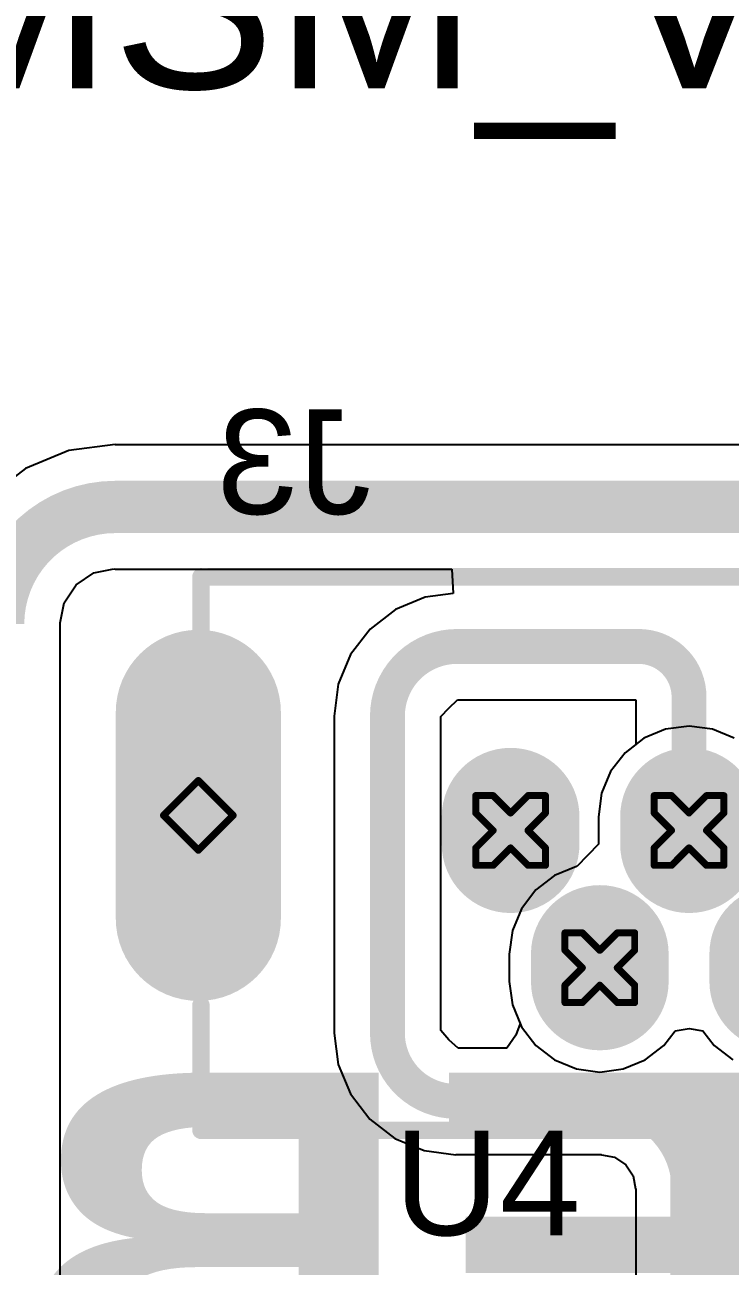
# Model space of a CAD drawing. Header units: inches. Extents: x 0 to 5359, y 0 to 5098.
# Drawn here: x 24.41 to 29.55, y 42.48 to 51.52 of the extents above; entities that cross this region are included whole.
import ezdxf

# ---------------------------------------------------------------- set-up
doc = ezdxf.new("R2010")
doc.units = ezdxf.units.IN
for name, color, linetype in [('Bottom Layer', 5, 'Continuous'), ('Bottom Overlay', 54, 'Continuous'), ('Bottom Solder', 6, 'Continuous'), ('Drill Drawing', 1, 'Continuous'), ('Layer 1', 16, 'Continuous'), ('Layer 2', 76, 'Continuous'), ('Multi-Layer', 9, 'Continuous'), ('Pad Holes', 156, 'Continuous'), ('Top Layer', 1, 'Continuous'), ('Top Overlay', 2, 'Continuous'), ('Top Solder', 216, 'Continuous')]:
    doc.layers.add(name, color=color, linetype=linetype)
doc.styles.add('Arial', font='', dxfattribs={"height": 0.2})
doc.styles.add('Arial Black_Bold', font='', dxfattribs={"height": 0.2})
doc.styles.get('Arial').set_extended_font_data('Arial')
doc.styles.get('Arial Black_Bold').set_extended_font_data('Arial Black', bold=True)

# ---------------------------------------------------------------- blocks, each defined once
blk = doc.blocks.new('U_D_M5DD_Y_3_B_228')
at = {"layer": 'Bottom Layer'}
h = blk.add_hatch(color=5, dxfattribs=at)
edge = h.paths.add_edge_path()
edge.add_arc((-0.65, 0.455), 0.4, 180, 360)
edge.add_line((-0.25, 0.455), (-0.25, 0.655))
edge.add_arc((-0.65, 0.655), 0.4, 0, 180)
edge.add_line((-1.05, 0.655), (-1.05, 0.455))
h = blk.add_hatch(color=5, dxfattribs=at)
edge = h.paths.add_edge_path()
edge.add_arc((0.65, 0.455), 0.4, 180, 360)
edge.add_line((1.05, 0.455), (1.05, 0.655))
edge.add_arc((0.65, 0.655), 0.4, 0, 180)
edge.add_line((0.25, 0.655), (0.25, 0.455))
h = blk.add_hatch(color=5, dxfattribs=at)
edge = h.paths.add_edge_path()
edge.add_arc((-3.5751, -1.305), 0.5, 180, 360)
edge.add_line((-3.0751, -1.305), (-3.0751, 0.195))
edge.add_arc((-3.5751, 0.195), 0.5, 0, 180)
edge.add_line((-4.0751, 0.195), (-4.0751, -1.305))
h = blk.add_hatch(color=5, dxfattribs=at)
edge = h.paths.add_edge_path()
edge.add_arc((3.575, -1.305), 0.5, 180, 360)
edge.add_line((4.075, -1.305), (4.075, 0.195))
edge.add_arc((3.575, 0.195), 0.5, 0, 180)
edge.add_line((3.075, 0.195), (3.075, -1.305))
h = blk.add_hatch(color=5, dxfattribs=at)
edge = h.paths.add_edge_path()
edge.add_arc((-1.3, -0.545), 0.4, 180, 360)
edge.add_line((-0.9, -0.545), (-0.9, -0.345))
edge.add_arc((-1.3, -0.345), 0.4, 0, 180)
edge.add_line((-1.7, -0.345), (-1.7, -0.545))
h = blk.add_hatch(color=5, dxfattribs=at)
edge = h.paths.add_edge_path()
edge.add_arc((0, -0.545), 0.4, 180, 360)
edge.add_line((0.4, -0.545), (0.4, -0.345))
edge.add_arc((0, -0.345), 0.4, 0, 180)
edge.add_line((-0.4, -0.345), (-0.4, -0.545))
h = blk.add_hatch(color=5, dxfattribs=at)
edge = h.paths.add_edge_path()
edge.add_arc((1.2999, -0.545), 0.4, 180, 360)
edge.add_line((1.6999, -0.545), (1.6999, -0.345))
edge.add_arc((1.2999, -0.345), 0.4, 0, 180)
edge.add_line((0.8999, -0.345), (0.8999, -0.545))
at = {"layer": 'Bottom Solder'}
h = blk.add_hatch(color=6, dxfattribs=at)
edge = h.paths.add_edge_path()
edge.add_arc((-0.65, 0.455), 0.5016, 180, 360)
edge.add_line((-0.1484, 0.455), (-0.1484, 0.655))
edge.add_arc((-0.65, 0.655), 0.5016, 0, 180)
edge.add_line((-1.1516, 0.655), (-1.1516, 0.455))
h = blk.add_hatch(color=6, dxfattribs=at)
edge = h.paths.add_edge_path()
edge.add_arc((0.65, 0.455), 0.5016, 180, 360)
edge.add_line((1.1516, 0.455), (1.1516, 0.655))
edge.add_arc((0.65, 0.655), 0.5016, 0, 180)
edge.add_line((0.1484, 0.655), (0.1484, 0.455))
h = blk.add_hatch(color=6, dxfattribs=at)
edge = h.paths.add_edge_path()
edge.add_arc((-3.5751, -1.305), 0.6016, 180, 360)
edge.add_line((-2.9735, -1.305), (-2.9735, 0.195))
edge.add_arc((-3.5751, 0.195), 0.6016, 0, 180)
edge.add_line((-4.1767, 0.195), (-4.1767, -1.305))
h = blk.add_hatch(color=6, dxfattribs=at)
edge = h.paths.add_edge_path()
edge.add_arc((3.575, -1.305), 0.6016, 180, 360)
edge.add_line((4.1766, -1.305), (4.1766, 0.195))
edge.add_arc((3.575, 0.195), 0.6016, 0, 180)
edge.add_line((2.9734, 0.195), (2.9734, -1.305))
h = blk.add_hatch(color=6, dxfattribs=at)
edge = h.paths.add_edge_path()
edge.add_arc((-1.3, -0.545), 0.5016, 180, 360)
edge.add_line((-0.7984, -0.545), (-0.7984, -0.345))
edge.add_arc((-1.3, -0.345), 0.5016, 0, 180)
edge.add_line((-1.8016, -0.345), (-1.8016, -0.545))
h = blk.add_hatch(color=6, dxfattribs=at)
edge = h.paths.add_edge_path()
edge.add_arc((0, -0.545), 0.5016, 180, 360)
edge.add_line((0.5016, -0.545), (0.5016, -0.345))
edge.add_arc((0, -0.345), 0.5016, 0, 180)
edge.add_line((-0.5016, -0.345), (-0.5016, -0.545))
h = blk.add_hatch(color=6, dxfattribs=at)
edge = h.paths.add_edge_path()
edge.add_arc((1.2999, -0.545), 0.5016, 180, 360)
edge.add_line((1.8015, -0.545), (1.8015, -0.345))
edge.add_arc((1.2999, -0.345), 0.5016, 0, 180)
edge.add_line((0.7983, -0.345), (0.7983, -0.545))
at = {"layer": 'Layer 1'}
h = blk.add_hatch(color=16, dxfattribs=at)
edge = h.paths.add_edge_path()
edge.add_arc((-0.65, 0.455), 0.4, 180, 360)
edge.add_line((-0.25, 0.455), (-0.25, 0.655))
edge.add_arc((-0.65, 0.655), 0.4, 0, 180)
edge.add_line((-1.05, 0.655), (-1.05, 0.455))
h = blk.add_hatch(color=16, dxfattribs=at)
edge = h.paths.add_edge_path()
edge.add_arc((0.65, 0.455), 0.4, 180, 360)
edge.add_line((1.05, 0.455), (1.05, 0.655))
edge.add_arc((0.65, 0.655), 0.4, 0, 180)
edge.add_line((0.25, 0.655), (0.25, 0.455))
h = blk.add_hatch(color=16, dxfattribs=at)
edge = h.paths.add_edge_path()
edge.add_arc((-3.5751, -1.305), 0.5, 180, 360)
edge.add_line((-3.0751, -1.305), (-3.0751, 0.195))
edge.add_arc((-3.5751, 0.195), 0.5, 0, 180)
edge.add_line((-4.0751, 0.195), (-4.0751, -1.305))
h = blk.add_hatch(color=16, dxfattribs=at)
edge = h.paths.add_edge_path()
edge.add_arc((3.575, -1.305), 0.5, 180, 360)
edge.add_line((4.075, -1.305), (4.075, 0.195))
edge.add_arc((3.575, 0.195), 0.5, 0, 180)
edge.add_line((3.075, 0.195), (3.075, -1.305))
h = blk.add_hatch(color=16, dxfattribs=at)
edge = h.paths.add_edge_path()
edge.add_arc((-1.3, -0.545), 0.4, 180, 360)
edge.add_line((-0.9, -0.545), (-0.9, -0.345))
edge.add_arc((-1.3, -0.345), 0.4, 0, 180)
edge.add_line((-1.7, -0.345), (-1.7, -0.545))
h = blk.add_hatch(color=16, dxfattribs=at)
edge = h.paths.add_edge_path()
edge.add_arc((0, -0.545), 0.4, 180, 360)
edge.add_line((0.4, -0.545), (0.4, -0.345))
edge.add_arc((0, -0.345), 0.4, 0, 180)
edge.add_line((-0.4, -0.345), (-0.4, -0.545))
h = blk.add_hatch(color=16, dxfattribs=at)
edge = h.paths.add_edge_path()
edge.add_arc((1.2999, -0.545), 0.4, 180, 360)
edge.add_line((1.6999, -0.545), (1.6999, -0.345))
edge.add_arc((1.2999, -0.345), 0.4, 0, 180)
edge.add_line((0.8999, -0.345), (0.8999, -0.545))
at = {"layer": 'Layer 2'}
h = blk.add_hatch(color=76, dxfattribs=at)
edge = h.paths.add_edge_path()
edge.add_arc((-0.65, 0.455), 0.4, 180, 360)
edge.add_line((-0.25, 0.455), (-0.25, 0.655))
edge.add_arc((-0.65, 0.655), 0.4, 0, 180)
edge.add_line((-1.05, 0.655), (-1.05, 0.455))
h = blk.add_hatch(color=76, dxfattribs=at)
edge = h.paths.add_edge_path()
edge.add_arc((0.65, 0.455), 0.4, 180, 360)
edge.add_line((1.05, 0.455), (1.05, 0.655))
edge.add_arc((0.65, 0.655), 0.4, 0, 180)
edge.add_line((0.25, 0.655), (0.25, 0.455))
h = blk.add_hatch(color=76, dxfattribs=at)
edge = h.paths.add_edge_path()
edge.add_arc((-3.5751, -1.305), 0.5, 180, 360)
edge.add_line((-3.0751, -1.305), (-3.0751, 0.195))
edge.add_arc((-3.5751, 0.195), 0.5, 0, 180)
edge.add_line((-4.0751, 0.195), (-4.0751, -1.305))
h = blk.add_hatch(color=76, dxfattribs=at)
edge = h.paths.add_edge_path()
edge.add_arc((3.575, -1.305), 0.5, 180, 360)
edge.add_line((4.075, -1.305), (4.075, 0.195))
edge.add_arc((3.575, 0.195), 0.5, 0, 180)
edge.add_line((3.075, 0.195), (3.075, -1.305))
h = blk.add_hatch(color=76, dxfattribs=at)
edge = h.paths.add_edge_path()
edge.add_arc((-1.3, -0.545), 0.4, 180, 360)
edge.add_line((-0.9, -0.545), (-0.9, -0.345))
edge.add_arc((-1.3, -0.345), 0.4, 0, 180)
edge.add_line((-1.7, -0.345), (-1.7, -0.545))
h = blk.add_hatch(color=76, dxfattribs=at)
edge = h.paths.add_edge_path()
edge.add_arc((0, -0.545), 0.4, 180, 360)
edge.add_line((0.4, -0.545), (0.4, -0.345))
edge.add_arc((0, -0.345), 0.4, 0, 180)
edge.add_line((-0.4, -0.345), (-0.4, -0.545))
h = blk.add_hatch(color=76, dxfattribs=at)
edge = h.paths.add_edge_path()
edge.add_arc((1.2999, -0.545), 0.4, 180, 360)
edge.add_line((1.6999, -0.545), (1.6999, -0.345))
edge.add_arc((1.2999, -0.345), 0.4, 0, 180)
edge.add_line((0.8999, -0.345), (0.8999, -0.545))
at = {"layer": 'Multi-Layer'}
h = blk.add_hatch(color=9, dxfattribs=at)
edge = h.paths.add_edge_path()
edge.add_arc((-0.65, 0.455), 0.4, 180, 360)
edge.add_line((-0.25, 0.455), (-0.25, 0.655))
edge.add_arc((-0.65, 0.655), 0.4, 0, 180)
edge.add_line((-1.05, 0.655), (-1.05, 0.455))
h = blk.add_hatch(color=9, dxfattribs=at)
edge = h.paths.add_edge_path()
edge.add_arc((0.65, 0.455), 0.4, 180, 360)
edge.add_line((1.05, 0.455), (1.05, 0.655))
edge.add_arc((0.65, 0.655), 0.4, 0, 180)
edge.add_line((0.25, 0.655), (0.25, 0.455))
h = blk.add_hatch(color=9, dxfattribs=at)
edge = h.paths.add_edge_path()
edge.add_arc((-3.5751, -1.305), 0.5, 180, 360)
edge.add_line((-3.0751, -1.305), (-3.0751, 0.195))
edge.add_arc((-3.5751, 0.195), 0.5, 0, 180)
edge.add_line((-4.0751, 0.195), (-4.0751, -1.305))
h = blk.add_hatch(color=9, dxfattribs=at)
edge = h.paths.add_edge_path()
edge.add_arc((3.575, -1.305), 0.5, 180, 360)
edge.add_line((4.075, -1.305), (4.075, 0.195))
edge.add_arc((3.575, 0.195), 0.5, 0, 180)
edge.add_line((3.075, 0.195), (3.075, -1.305))
h = blk.add_hatch(color=9, dxfattribs=at)
edge = h.paths.add_edge_path()
edge.add_arc((-1.3, -0.545), 0.4, 180, 360)
edge.add_line((-0.9, -0.545), (-0.9, -0.345))
edge.add_arc((-1.3, -0.345), 0.4, 0, 180)
edge.add_line((-1.7, -0.345), (-1.7, -0.545))
h = blk.add_hatch(color=9, dxfattribs=at)
edge = h.paths.add_edge_path()
edge.add_arc((0, -0.545), 0.4, 180, 360)
edge.add_line((0.4, -0.545), (0.4, -0.345))
edge.add_arc((0, -0.345), 0.4, 0, 180)
edge.add_line((-0.4, -0.345), (-0.4, -0.545))
h = blk.add_hatch(color=9, dxfattribs=at)
edge = h.paths.add_edge_path()
edge.add_arc((1.2999, -0.545), 0.4, 180, 360)
edge.add_line((1.6999, -0.545), (1.6999, -0.345))
edge.add_arc((1.2999, -0.345), 0.4, 0, 180)
edge.add_line((0.8999, -0.345), (0.8999, -0.545))
at = {"layer": 'Pad Holes'}
h = blk.add_hatch(color=7, dxfattribs=at)
edge = h.paths.add_edge_path()
edge.add_arc((-0.65, 0.555), 0.25, 0, 360)
h = blk.add_hatch(color=7, dxfattribs=at)
edge = h.paths.add_edge_path()
edge.add_arc((0.65, 0.555), 0.25, 0, 360)
h = blk.add_hatch(color=7, dxfattribs=at)
edge = h.paths.add_edge_path()
edge.add_arc((-3.575, 0.095), 0.25, 0, 180)
edge.add_line((-3.825, 0.095), (-3.825, -1.205))
edge.add_arc((-3.575, -1.205), 0.25, 180, 360)
edge.add_line((-3.325, -1.205), (-3.325, 0.095))
h = blk.add_hatch(color=7, dxfattribs=at)
edge = h.paths.add_edge_path()
edge.add_arc((3.575, 0.095), 0.25, 0, 180)
edge.add_line((3.325, 0.095), (3.325, -1.205))
edge.add_arc((3.575, -1.205), 0.25, 180, 360)
edge.add_line((3.825, -1.205), (3.825, 0.095))
h = blk.add_hatch(color=7, dxfattribs=at)
edge = h.paths.add_edge_path()
edge.add_arc((-1.3, -0.445), 0.25, 0, 360)
h = blk.add_hatch(color=7, dxfattribs=at)
edge = h.paths.add_edge_path()
edge.add_arc((0, -0.445), 0.25, 0, 360)
h = blk.add_hatch(color=7, dxfattribs=at)
edge = h.paths.add_edge_path()
edge.add_arc((1.3, -0.445), 0.25, 0, 360)
at = {"layer": 'Top Layer'}
h = blk.add_hatch(color=1, dxfattribs=at)
edge = h.paths.add_edge_path()
edge.add_arc((-0.65, 0.455), 0.4, 180, 360)
edge.add_line((-0.25, 0.455), (-0.25, 0.655))
edge.add_arc((-0.65, 0.655), 0.4, 0, 180)
edge.add_line((-1.05, 0.655), (-1.05, 0.455))
h = blk.add_hatch(color=1, dxfattribs=at)
edge = h.paths.add_edge_path()
edge.add_arc((0.65, 0.455), 0.4, 180, 360)
edge.add_line((1.05, 0.455), (1.05, 0.655))
edge.add_arc((0.65, 0.655), 0.4, 0, 180)
edge.add_line((0.25, 0.655), (0.25, 0.455))
h = blk.add_hatch(color=1, dxfattribs=at)
edge = h.paths.add_edge_path()
edge.add_arc((-3.5751, -1.305), 0.5, 180, 360)
edge.add_line((-3.0751, -1.305), (-3.0751, 0.195))
edge.add_arc((-3.5751, 0.195), 0.5, 0, 180)
edge.add_line((-4.0751, 0.195), (-4.0751, -1.305))
h = blk.add_hatch(color=1, dxfattribs=at)
edge = h.paths.add_edge_path()
edge.add_arc((3.575, -1.305), 0.5, 180, 360)
edge.add_line((4.075, -1.305), (4.075, 0.195))
edge.add_arc((3.575, 0.195), 0.5, 0, 180)
edge.add_line((3.075, 0.195), (3.075, -1.305))
h = blk.add_hatch(color=1, dxfattribs=at)
edge = h.paths.add_edge_path()
edge.add_arc((-1.3, -0.545), 0.4, 180, 360)
edge.add_line((-0.9, -0.545), (-0.9, -0.345))
edge.add_arc((-1.3, -0.345), 0.4, 0, 180)
edge.add_line((-1.7, -0.345), (-1.7, -0.545))
h = blk.add_hatch(color=1, dxfattribs=at)
edge = h.paths.add_edge_path()
edge.add_arc((0, -0.545), 0.4, 180, 360)
edge.add_line((0.4, -0.545), (0.4, -0.345))
edge.add_arc((0, -0.345), 0.4, 0, 180)
edge.add_line((-0.4, -0.345), (-0.4, -0.545))
h = blk.add_hatch(color=1, dxfattribs=at)
edge = h.paths.add_edge_path()
edge.add_arc((1.2999, -0.545), 0.4, 180, 360)
edge.add_line((1.6999, -0.545), (1.6999, -0.345))
edge.add_arc((1.2999, -0.345), 0.4, 0, 180)
edge.add_line((0.8999, -0.345), (0.8999, -0.545))
at = {"layer": 'Top Solder'}
h = blk.add_hatch(color=216, dxfattribs=at)
edge = h.paths.add_edge_path()
edge.add_arc((-0.65, 0.455), 0.5016, 180, 360)
edge.add_line((-0.1484, 0.455), (-0.1484, 0.655))
edge.add_arc((-0.65, 0.655), 0.5016, 0, 180)
edge.add_line((-1.1516, 0.655), (-1.1516, 0.455))
h = blk.add_hatch(color=216, dxfattribs=at)
edge = h.paths.add_edge_path()
edge.add_arc((0.65, 0.455), 0.5016, 180, 360)
edge.add_line((1.1516, 0.455), (1.1516, 0.655))
edge.add_arc((0.65, 0.655), 0.5016, 0, 180)
edge.add_line((0.1484, 0.655), (0.1484, 0.455))
h = blk.add_hatch(color=216, dxfattribs=at)
edge = h.paths.add_edge_path()
edge.add_arc((-3.5751, -1.305), 0.6016, 180, 360)
edge.add_line((-2.9735, -1.305), (-2.9735, 0.195))
edge.add_arc((-3.5751, 0.195), 0.6016, 0, 180)
edge.add_line((-4.1767, 0.195), (-4.1767, -1.305))
h = blk.add_hatch(color=216, dxfattribs=at)
edge = h.paths.add_edge_path()
edge.add_arc((3.575, -1.305), 0.6016, 180, 360)
edge.add_line((4.1766, -1.305), (4.1766, 0.195))
edge.add_arc((3.575, 0.195), 0.6016, 0, 180)
edge.add_line((2.9734, 0.195), (2.9734, -1.305))
h = blk.add_hatch(color=216, dxfattribs=at)
edge = h.paths.add_edge_path()
edge.add_arc((-1.3, -0.545), 0.5016, 180, 360)
edge.add_line((-0.7984, -0.545), (-0.7984, -0.345))
edge.add_arc((-1.3, -0.345), 0.5016, 0, 180)
edge.add_line((-1.8016, -0.345), (-1.8016, -0.545))
h = blk.add_hatch(color=216, dxfattribs=at)
edge = h.paths.add_edge_path()
edge.add_arc((0, -0.545), 0.5016, 180, 360)
edge.add_line((0.5016, -0.545), (0.5016, -0.345))
edge.add_arc((0, -0.345), 0.5016, 0, 180)
edge.add_line((-0.5016, -0.345), (-0.5016, -0.545))
h = blk.add_hatch(color=216, dxfattribs=at)
edge = h.paths.add_edge_path()
edge.add_arc((1.2999, -0.545), 0.5016, 180, 360)
edge.add_line((1.8015, -0.545), (1.8015, -0.345))
edge.add_arc((1.2999, -0.345), 0.5016, 0, 180)
edge.add_line((0.7983, -0.345), (0.7983, -0.545))
at = {"layer": 'Bottom Overlay'}
for points in [[(-3.5, 1.7394, 0.127, 0.127, 0), (-3.5, 0.8247, 0.127, 0.127, 0)], [(3.556, 1.7394, 0.127, 0.127, 0), (-3.5, 1.7394, 0.127, 0.127, 0)], [(3.556, 1.7394, 0.127, 0.127, 0), (3.556, 0.8283, 0.127, 0.127, 0)], [(-3.5, -1.6299, 0.127, 0.127, 0), (-3.5, -2.2926, 0.127, 0.127, 0)], [(3.556, -1.6335, 0.127, 0.127, 0), (3.556, -2.2926, 0.127, 0.127, 0)], [(3.5, -2.2926, 0.127, 0.127, 0), (-3.5, -2.2926, 0.127, 0.127, 0)]]:
    blk.add_lwpolyline(points, format="xyseb", dxfattribs=at)
for points in [[(-3.5317, 1.7394, 0.0635, 0.0635, 1), (-3.4682, 1.7394, 0.0635, 0.0635, 1)], [(-3.5317, 1.7394, 0.0635, 0.0635, 1), (-3.4682, 1.7394, 0.0635, 0.0635, 1)], [(3.5242, 1.7394, 0.0635, 0.0635, 1), (3.5877, 1.7394, 0.0635, 0.0635, 1)], [(3.5242, 1.7394, 0.0635, 0.0635, 1), (3.5877, 1.7394, 0.0635, 0.0635, 1)], [(-3.5317, 0.8247, 0.0635, 0.0635, 1), (-3.4682, 0.8247, 0.0635, 0.0635, 1)], [(3.5242, 0.8283, 0.0635, 0.0635, 1), (3.5877, 0.8283, 0.0635, 0.0635, 1)], [(-3.5317, -1.6299, 0.0635, 0.0635, 1), (-3.4682, -1.6299, 0.0635, 0.0635, 1)], [(3.5242, -1.6335, 0.0635, 0.0635, 1), (3.5877, -1.6335, 0.0635, 0.0635, 1)], [(-3.5317, -2.2926, 0.0635, 0.0635, 1), (-3.4682, -2.2926, 0.0635, 0.0635, 1)], [(-3.5317, -2.2926, 0.0635, 0.0635, 1), (-3.4682, -2.2926, 0.0635, 0.0635, 1)], [(3.4682, -2.2926, 0.0635, 0.0635, 1), (3.5317, -2.2926, 0.0635, 0.0635, 1)], [(3.5242, -2.2926, 0.0635, 0.0635, 1), (3.5877, -2.2926, 0.0635, 0.0635, 1)]]:
    blk.add_lwpolyline(points, format="xyseb", close=True, dxfattribs=at)

msp = doc.modelspace()

# ---------------------------------------------------------------- linework, layer by layer
at = {"layer": 'Bottom Layer'}
for p, q in [((24.729, 48.4171), (24.4133, 48.2864)), ((25.0677, 48.4617), (24.729, 48.4171)), ((25.0677, 48.4592), (25.0677, 48.4617)), ((29.8019, 48.4592), (25.0677, 48.4592)), ((24.4133, 48.2864), (24.1423, 48.0784)), ((24.7823, 47.4384), (24.9132, 47.5258)), ((24.9132, 47.5258), (25.0582, 47.5547)), ((25.0582, 47.5547), (25.0677, 47.5528)), ((25.0677, 47.5528), (27.5194, 47.5528)), ((27.5194, 47.5528), (27.5311, 47.375)), ((24.6949, 47.3075), (24.7823, 47.4384)), ((24.666, 47.1625), (24.6949, 47.3075)), ((27.3269, 47.3481), (27.1107, 47.2585)), ((27.5311, 47.375), (27.3269, 47.3481)), ((27.1107, 47.2585), (26.925, 47.116)), ((24.6679, 47.153), (24.666, 47.1625)), ((24.6679, 33.2647), (24.6679, 47.153)), ((26.925, 47.116), (26.7825, 46.9303)), ((26.7825, 46.9303), (26.6929, 46.7141)), ((26.6929, 46.7141), (26.6623, 46.482)), ((27.4996, 46.5414), (27.5604, 46.6015)), ((27.5604, 46.6015), (28.8599, 46.6015)), ((28.8599, 46.6015), (28.8599, 46.2757)), ((26.6623, 46.482), (26.6625, 46.482)), ((26.6625, 46.482), (26.6625, 44.1736)), ((27.4395, 46.4806), (27.4996, 46.5414)), ((27.4395, 44.192), (27.4395, 46.4806)), ((28.782, 46.2159), (28.6772, 46.0793)), ((28.8599, 46.2757), (28.782, 46.2159)), ((28.6772, 46.0793), (28.6113, 45.9202)), ((28.6113, 45.9202), (28.5888, 45.7494)), ((28.5888, 45.7494), (28.5888, 45.5494)), ((28.5888, 45.5494), (28.4308, 45.387)), ((28.2686, 45.3207), (28.132, 45.2159)), ((28.4277, 45.3866), (28.2686, 45.3207)), ((28.4308, 45.387), (28.4277, 45.3866)), ((28.132, 45.2159), (28.0272, 45.0793)), ((28.0272, 45.0793), (27.9613, 44.9202)), ((27.9613, 44.9202), (27.9388, 44.7494)), ((27.9388, 44.7494), (27.9388, 44.5494)), ((27.9388, 44.5494), (27.9613, 44.3787)), ((27.9613, 44.3787), (28.0177, 44.2425)), ((28.0177, 44.2425), (27.9856, 44.1584)), ((26.6625, 44.1736), (26.6624, 44.1736)), ((26.6624, 44.1736), (26.6926, 43.9443)), ((27.4982, 44.1234), (27.4395, 44.192)), ((27.9856, 44.1584), (27.9219, 44.0647)), ((27.5668, 44.0647), (27.4982, 44.1234)), ((27.9219, 44.0647), (27.5668, 44.0647)), ((26.6926, 43.9443), (26.7811, 43.7306)), ((26.7811, 43.7306), (26.9219, 43.5471)), ((26.9219, 43.5471), (27.1054, 43.4063)), ((27.1054, 43.4063), (27.3191, 43.3178)), ((27.3191, 43.3178), (27.5484, 43.2876)), ((27.5484, 43.2876), (27.5484, 43.2878)), ((27.5484, 43.2878), (28.6114, 43.2878)), ((28.6114, 43.2878), (28.6114, 43.2873)), ((28.6114, 43.2873), (28.7063, 43.2684)), ((28.7063, 43.2684), (28.7868, 43.2146)), ((28.7868, 43.2146), (28.8406, 43.1342)), ((28.8406, 43.1342), (28.8595, 43.0392)), ((28.8595, 43.0392), (28.8599, 43.0392)), ((28.8599, 43.0392), (28.8599, 40.9196))]:
    msp.add_line(p, q, dxfattribs=at)
for points in [[(24.2147, 47.153, 0.381, 0.381, -0.414214), (25.0677, 48.006, 0.381, 0.381, 0)], [(25.0677, 48.006, 0.381, 0.381, 0), (29.8019, 48.006, 0.381, 0.381, 0)], [(27.051, 46.482, 0.254, 0.254, -0.414214), (27.559, 46.99, 0.254, 0.254, 0)], [(27.559, 46.99, 0.254, 0.254, 0), (28.8812, 46.99, 0.254, 0.254, 0)], [(28.8812, 46.99, 0.254, 0.254, -0.414214), (29.2484, 46.6228, 0.254, 0.254, 0)], [(29.2484, 45.6494, 0.254, 0.254, 0), (29.2484, 46.6228, 0.254, 0.254, 0)], [(27.051, 44.1736, 0.254, 0.254, 0), (27.051, 46.482, 0.254, 0.254, 0)], [(27.5484, 43.6762, 0.254, 0.254, -0.414214), (27.051, 44.1736, 0.254, 0.254, 0)], [(27.5484, 43.6762, 0.254, 0.254, 0), (28.6114, 43.6762, 0.254, 0.254, 0)], [(28.6114, 43.6762, 0.254, 0.254, -0.414214), (29.2484, 43.0392, 0.254, 0.254, 0)], [(29.2484, 43.0392, 0.254, 0.254, 0), (29.2484, 40.6565, 0.254, 0.254, 0)]]:
    msp.add_lwpolyline(points, format="xyseb", dxfattribs=at)
for points in [[(24.9724, 48.006, 0.1905, 0.1905, 1), (25.1629, 48.006, 0.1905, 0.1905, 1)], [(24.9724, 48.006, 0.1905, 0.1905, 1), (25.1629, 48.006, 0.1905, 0.1905, 1)], [(27.4955, 46.99, 0.127, 0.127, 1), (27.6225, 46.99, 0.127, 0.127, 1)], [(27.4955, 46.99, 0.127, 0.127, 1), (27.6225, 46.99, 0.127, 0.127, 1)], [(28.8177, 46.99, 0.127, 0.127, 1), (28.9447, 46.99, 0.127, 0.127, 1)], [(28.8177, 46.99, 0.127, 0.127, 1), (28.9447, 46.99, 0.127, 0.127, 1)], [(29.1849, 46.6228, 0.127, 0.127, 1), (29.3119, 46.6228, 0.127, 0.127, 1)], [(29.1849, 46.6228, 0.127, 0.127, 1), (29.3119, 46.6228, 0.127, 0.127, 1)], [(26.9875, 46.482, 0.127, 0.127, 1), (27.1145, 46.482, 0.127, 0.127, 1)], [(26.9875, 46.482, 0.127, 0.127, 1), (27.1145, 46.482, 0.127, 0.127, 1)], [(29.1849, 45.6494, 0.127, 0.127, 1), (29.3119, 45.6494, 0.127, 0.127, 1)], [(26.9875, 44.1736, 0.127, 0.127, 1), (27.1145, 44.1736, 0.127, 0.127, 1)], [(26.9875, 44.1736, 0.127, 0.127, 1), (27.1145, 44.1736, 0.127, 0.127, 1)], [(27.4849, 43.6762, 0.127, 0.127, 1), (27.6119, 43.6762, 0.127, 0.127, 1)], [(27.4849, 43.6762, 0.127, 0.127, 1), (27.6119, 43.6762, 0.127, 0.127, 1)], [(28.5479, 43.6762, 0.127, 0.127, 1), (28.6749, 43.6762, 0.127, 0.127, 1)], [(28.5479, 43.6762, 0.127, 0.127, 1), (28.6749, 43.6762, 0.127, 0.127, 1)], [(29.1849, 43.0392, 0.127, 0.127, 1), (29.3119, 43.0392, 0.127, 0.127, 1)], [(29.1849, 43.0392, 0.127, 0.127, 1), (29.3119, 43.0392, 0.127, 0.127, 1)]]:
    msp.add_lwpolyline(points, format="xyseb", close=True, dxfattribs=at)
at = {"layer": 'Drill Drawing'}
for points in [[(25.4194, 45.7595, 0.0508, 0.0508, 0), (25.6734, 46.0135, 0.0508, 0.0508, 0)], [(25.6734, 46.0135, 0.0508, 0.0508, 0), (25.9274, 45.7595, 0.0508, 0.0508, 0)], [(27.6944, 45.7764, 0.0508, 0.0508, 0), (27.6944, 45.9034, 0.0508, 0.0508, 0)], [(27.6944, 45.9034, 0.0508, 0.0508, 0), (27.8214, 45.9034, 0.0508, 0.0508, 0)], [(27.8214, 45.9034, 0.0508, 0.0508, 0), (27.9484, 45.7764, 0.0508, 0.0508, 0)], [(27.9484, 45.7764, 0.0508, 0.0508, 0), (28.0754, 45.9034, 0.0508, 0.0508, 0)], [(28.0754, 45.9034, 0.0508, 0.0508, 0), (28.2024, 45.9034, 0.0508, 0.0508, 0)], [(28.2024, 45.7764, 0.0508, 0.0508, 0), (28.2024, 45.9034, 0.0508, 0.0508, 0)], [(28.9944, 45.7764, 0.0508, 0.0508, 0), (28.9944, 45.9034, 0.0508, 0.0508, 0)], [(28.9944, 45.9034, 0.0508, 0.0508, 0), (29.1214, 45.9034, 0.0508, 0.0508, 0)], [(29.1214, 45.9034, 0.0508, 0.0508, 0), (29.2484, 45.7764, 0.0508, 0.0508, 0)], [(29.2484, 45.7764, 0.0508, 0.0508, 0), (29.3754, 45.9034, 0.0508, 0.0508, 0)], [(29.3754, 45.9034, 0.0508, 0.0508, 0), (29.5024, 45.9034, 0.0508, 0.0508, 0)], [(29.5024, 45.7764, 0.0508, 0.0508, 0), (29.5024, 45.9034, 0.0508, 0.0508, 0)], [(25.4194, 45.7595, 0.0508, 0.0508, 0), (25.6734, 45.5055, 0.0508, 0.0508, 0)], [(25.6734, 45.5055, 0.0508, 0.0508, 0), (25.9274, 45.7595, 0.0508, 0.0508, 0)], [(27.6944, 45.7764, 0.0508, 0.0508, 0), (27.8214, 45.6494, 0.0508, 0.0508, 0)], [(28.0754, 45.6494, 0.0508, 0.0508, 0), (28.2024, 45.7764, 0.0508, 0.0508, 0)], [(28.9944, 45.7764, 0.0508, 0.0508, 0), (29.1214, 45.6494, 0.0508, 0.0508, 0)], [(29.3754, 45.6494, 0.0508, 0.0508, 0), (29.5024, 45.7764, 0.0508, 0.0508, 0)], [(27.6944, 45.5224, 0.0508, 0.0508, 0), (27.8214, 45.6494, 0.0508, 0.0508, 0)], [(28.0754, 45.6494, 0.0508, 0.0508, 0), (28.2024, 45.5224, 0.0508, 0.0508, 0)], [(28.9944, 45.5224, 0.0508, 0.0508, 0), (29.1214, 45.6494, 0.0508, 0.0508, 0)], [(29.3754, 45.6494, 0.0508, 0.0508, 0), (29.5024, 45.5224, 0.0508, 0.0508, 0)], [(27.6944, 45.3954, 0.0508, 0.0508, 0), (27.6944, 45.5224, 0.0508, 0.0508, 0)], [(27.8214, 45.3954, 0.0508, 0.0508, 0), (27.9484, 45.5224, 0.0508, 0.0508, 0)], [(27.9484, 45.5224, 0.0508, 0.0508, 0), (28.0754, 45.3954, 0.0508, 0.0508, 0)], [(28.2024, 45.3954, 0.0508, 0.0508, 0), (28.2024, 45.5224, 0.0508, 0.0508, 0)], [(28.9944, 45.3954, 0.0508, 0.0508, 0), (28.9944, 45.5224, 0.0508, 0.0508, 0)], [(29.1214, 45.3954, 0.0508, 0.0508, 0), (29.2484, 45.5224, 0.0508, 0.0508, 0)], [(29.2484, 45.5224, 0.0508, 0.0508, 0), (29.3754, 45.3954, 0.0508, 0.0508, 0)], [(29.5024, 45.3954, 0.0508, 0.0508, 0), (29.5024, 45.5224, 0.0508, 0.0508, 0)], [(27.6944, 45.3954, 0.0508, 0.0508, 0), (27.8214, 45.3954, 0.0508, 0.0508, 0)], [(28.0754, 45.3954, 0.0508, 0.0508, 0), (28.2024, 45.3954, 0.0508, 0.0508, 0)], [(28.9944, 45.3954, 0.0508, 0.0508, 0), (29.1214, 45.3954, 0.0508, 0.0508, 0)], [(29.3754, 45.3954, 0.0508, 0.0508, 0), (29.5024, 45.3954, 0.0508, 0.0508, 0)], [(28.3444, 44.7764, 0.0508, 0.0508, 0), (28.3444, 44.9034, 0.0508, 0.0508, 0)], [(28.3444, 44.9034, 0.0508, 0.0508, 0), (28.4714, 44.9034, 0.0508, 0.0508, 0)], [(28.4714, 44.9034, 0.0508, 0.0508, 0), (28.5984, 44.7764, 0.0508, 0.0508, 0)], [(28.5984, 44.7764, 0.0508, 0.0508, 0), (28.7254, 44.9034, 0.0508, 0.0508, 0)], [(28.7254, 44.9034, 0.0508, 0.0508, 0), (28.8524, 44.9034, 0.0508, 0.0508, 0)], [(28.8524, 44.7764, 0.0508, 0.0508, 0), (28.8524, 44.9034, 0.0508, 0.0508, 0)], [(28.3444, 44.7764, 0.0508, 0.0508, 0), (28.4714, 44.6494, 0.0508, 0.0508, 0)], [(28.7254, 44.6494, 0.0508, 0.0508, 0), (28.8524, 44.7764, 0.0508, 0.0508, 0)], [(28.3444, 44.5224, 0.0508, 0.0508, 0), (28.4714, 44.6494, 0.0508, 0.0508, 0)], [(28.7254, 44.6494, 0.0508, 0.0508, 0), (28.8524, 44.5224, 0.0508, 0.0508, 0)], [(28.3444, 44.3954, 0.0508, 0.0508, 0), (28.3444, 44.5224, 0.0508, 0.0508, 0)], [(28.4714, 44.3954, 0.0508, 0.0508, 0), (28.5984, 44.5224, 0.0508, 0.0508, 0)], [(28.5984, 44.5224, 0.0508, 0.0508, 0), (28.7254, 44.3954, 0.0508, 0.0508, 0)], [(28.8524, 44.3954, 0.0508, 0.0508, 0), (28.8524, 44.5224, 0.0508, 0.0508, 0)], [(28.3444, 44.3954, 0.0508, 0.0508, 0), (28.4714, 44.3954, 0.0508, 0.0508, 0)], [(28.7254, 44.3954, 0.0508, 0.0508, 0), (28.8524, 44.3954, 0.0508, 0.0508, 0)]]:
    msp.add_lwpolyline(points, format="xyseb", dxfattribs=at)
for points in [[(25.6607, 46.0135, 0.0254, 0.0254, 1), (25.6861, 46.0135, 0.0254, 0.0254, 1)], [(25.6607, 46.0135, 0.0254, 0.0254, 1), (25.6861, 46.0135, 0.0254, 0.0254, 1)], [(27.6817, 45.9034, 0.0254, 0.0254, 1), (27.7071, 45.9034, 0.0254, 0.0254, 1)], [(27.6817, 45.9034, 0.0254, 0.0254, 1), (27.7071, 45.9034, 0.0254, 0.0254, 1)], [(27.8087, 45.9034, 0.0254, 0.0254, 1), (27.8341, 45.9034, 0.0254, 0.0254, 1)], [(27.8087, 45.9034, 0.0254, 0.0254, 1), (27.8341, 45.9034, 0.0254, 0.0254, 1)], [(28.0627, 45.9034, 0.0254, 0.0254, 1), (28.0881, 45.9034, 0.0254, 0.0254, 1)], [(28.0627, 45.9034, 0.0254, 0.0254, 1), (28.0881, 45.9034, 0.0254, 0.0254, 1)], [(28.1897, 45.9034, 0.0254, 0.0254, 1), (28.2151, 45.9034, 0.0254, 0.0254, 1)], [(28.1897, 45.9034, 0.0254, 0.0254, 1), (28.2151, 45.9034, 0.0254, 0.0254, 1)], [(28.9817, 45.9034, 0.0254, 0.0254, 1), (29.0071, 45.9034, 0.0254, 0.0254, 1)], [(28.9817, 45.9034, 0.0254, 0.0254, 1), (29.0071, 45.9034, 0.0254, 0.0254, 1)], [(29.1087, 45.9034, 0.0254, 0.0254, 1), (29.1341, 45.9034, 0.0254, 0.0254, 1)], [(29.1087, 45.9034, 0.0254, 0.0254, 1), (29.1341, 45.9034, 0.0254, 0.0254, 1)], [(29.3627, 45.9034, 0.0254, 0.0254, 1), (29.3881, 45.9034, 0.0254, 0.0254, 1)], [(29.3627, 45.9034, 0.0254, 0.0254, 1), (29.3881, 45.9034, 0.0254, 0.0254, 1)], [(29.4897, 45.9034, 0.0254, 0.0254, 1), (29.5151, 45.9034, 0.0254, 0.0254, 1)], [(29.4897, 45.9034, 0.0254, 0.0254, 1), (29.5151, 45.9034, 0.0254, 0.0254, 1)], [(25.4067, 45.7595, 0.0254, 0.0254, 1), (25.4321, 45.7595, 0.0254, 0.0254, 1)], [(25.4067, 45.7595, 0.0254, 0.0254, 1), (25.4321, 45.7595, 0.0254, 0.0254, 1)], [(25.9147, 45.7595, 0.0254, 0.0254, 1), (25.9401, 45.7595, 0.0254, 0.0254, 1)], [(25.9147, 45.7595, 0.0254, 0.0254, 1), (25.9401, 45.7595, 0.0254, 0.0254, 1)], [(27.6817, 45.7764, 0.0254, 0.0254, 1), (27.7071, 45.7764, 0.0254, 0.0254, 1)], [(27.6817, 45.7764, 0.0254, 0.0254, 1), (27.7071, 45.7764, 0.0254, 0.0254, 1)], [(27.9357, 45.7764, 0.0254, 0.0254, 1), (27.9611, 45.7764, 0.0254, 0.0254, 1)], [(27.9357, 45.7764, 0.0254, 0.0254, 1), (27.9611, 45.7764, 0.0254, 0.0254, 1)], [(28.1897, 45.7764, 0.0254, 0.0254, 1), (28.2151, 45.7764, 0.0254, 0.0254, 1)], [(28.1897, 45.7764, 0.0254, 0.0254, 1), (28.2151, 45.7764, 0.0254, 0.0254, 1)], [(28.9817, 45.7764, 0.0254, 0.0254, 1), (29.0071, 45.7764, 0.0254, 0.0254, 1)], [(28.9817, 45.7764, 0.0254, 0.0254, 1), (29.0071, 45.7764, 0.0254, 0.0254, 1)], [(29.2357, 45.7764, 0.0254, 0.0254, 1), (29.2611, 45.7764, 0.0254, 0.0254, 1)], [(29.2357, 45.7764, 0.0254, 0.0254, 1), (29.2611, 45.7764, 0.0254, 0.0254, 1)], [(29.4897, 45.7764, 0.0254, 0.0254, 1), (29.5151, 45.7764, 0.0254, 0.0254, 1)], [(29.4897, 45.7764, 0.0254, 0.0254, 1), (29.5151, 45.7764, 0.0254, 0.0254, 1)], [(27.8087, 45.6494, 0.0254, 0.0254, 1), (27.8341, 45.6494, 0.0254, 0.0254, 1)], [(27.8087, 45.6494, 0.0254, 0.0254, 1), (27.8341, 45.6494, 0.0254, 0.0254, 1)], [(28.0627, 45.6494, 0.0254, 0.0254, 1), (28.0881, 45.6494, 0.0254, 0.0254, 1)], [(28.0627, 45.6494, 0.0254, 0.0254, 1), (28.0881, 45.6494, 0.0254, 0.0254, 1)], [(29.1087, 45.6494, 0.0254, 0.0254, 1), (29.1341, 45.6494, 0.0254, 0.0254, 1)], [(29.1087, 45.6494, 0.0254, 0.0254, 1), (29.1341, 45.6494, 0.0254, 0.0254, 1)], [(29.3627, 45.6494, 0.0254, 0.0254, 1), (29.3881, 45.6494, 0.0254, 0.0254, 1)], [(29.3627, 45.6494, 0.0254, 0.0254, 1), (29.3881, 45.6494, 0.0254, 0.0254, 1)], [(25.6607, 45.5055, 0.0254, 0.0254, 1), (25.6861, 45.5055, 0.0254, 0.0254, 1)], [(25.6607, 45.5055, 0.0254, 0.0254, 1), (25.6861, 45.5055, 0.0254, 0.0254, 1)], [(27.6817, 45.5224, 0.0254, 0.0254, 1), (27.7071, 45.5224, 0.0254, 0.0254, 1)], [(27.6817, 45.5224, 0.0254, 0.0254, 1), (27.7071, 45.5224, 0.0254, 0.0254, 1)], [(27.9357, 45.5224, 0.0254, 0.0254, 1), (27.9611, 45.5224, 0.0254, 0.0254, 1)], [(27.9357, 45.5224, 0.0254, 0.0254, 1), (27.9611, 45.5224, 0.0254, 0.0254, 1)], [(28.1897, 45.5224, 0.0254, 0.0254, 1), (28.2151, 45.5224, 0.0254, 0.0254, 1)], [(28.1897, 45.5224, 0.0254, 0.0254, 1), (28.2151, 45.5224, 0.0254, 0.0254, 1)], [(28.9817, 45.5224, 0.0254, 0.0254, 1), (29.0071, 45.5224, 0.0254, 0.0254, 1)], [(28.9817, 45.5224, 0.0254, 0.0254, 1), (29.0071, 45.5224, 0.0254, 0.0254, 1)], [(29.2357, 45.5224, 0.0254, 0.0254, 1), (29.2611, 45.5224, 0.0254, 0.0254, 1)], [(29.2357, 45.5224, 0.0254, 0.0254, 1), (29.2611, 45.5224, 0.0254, 0.0254, 1)], [(29.4897, 45.5224, 0.0254, 0.0254, 1), (29.5151, 45.5224, 0.0254, 0.0254, 1)], [(29.4897, 45.5224, 0.0254, 0.0254, 1), (29.5151, 45.5224, 0.0254, 0.0254, 1)], [(27.6817, 45.3954, 0.0254, 0.0254, 1), (27.7071, 45.3954, 0.0254, 0.0254, 1)], [(27.6817, 45.3954, 0.0254, 0.0254, 1), (27.7071, 45.3954, 0.0254, 0.0254, 1)], [(27.8087, 45.3954, 0.0254, 0.0254, 1), (27.8341, 45.3954, 0.0254, 0.0254, 1)], [(27.8087, 45.3954, 0.0254, 0.0254, 1), (27.8341, 45.3954, 0.0254, 0.0254, 1)], [(28.0627, 45.3954, 0.0254, 0.0254, 1), (28.0881, 45.3954, 0.0254, 0.0254, 1)], [(28.0627, 45.3954, 0.0254, 0.0254, 1), (28.0881, 45.3954, 0.0254, 0.0254, 1)], [(28.1897, 45.3954, 0.0254, 0.0254, 1), (28.2151, 45.3954, 0.0254, 0.0254, 1)], [(28.1897, 45.3954, 0.0254, 0.0254, 1), (28.2151, 45.3954, 0.0254, 0.0254, 1)], [(28.9817, 45.3954, 0.0254, 0.0254, 1), (29.0071, 45.3954, 0.0254, 0.0254, 1)], [(28.9817, 45.3954, 0.0254, 0.0254, 1), (29.0071, 45.3954, 0.0254, 0.0254, 1)], [(29.1087, 45.3954, 0.0254, 0.0254, 1), (29.1341, 45.3954, 0.0254, 0.0254, 1)], [(29.1087, 45.3954, 0.0254, 0.0254, 1), (29.1341, 45.3954, 0.0254, 0.0254, 1)], [(29.3627, 45.3954, 0.0254, 0.0254, 1), (29.3881, 45.3954, 0.0254, 0.0254, 1)], [(29.3627, 45.3954, 0.0254, 0.0254, 1), (29.3881, 45.3954, 0.0254, 0.0254, 1)], [(29.4897, 45.3954, 0.0254, 0.0254, 1), (29.5151, 45.3954, 0.0254, 0.0254, 1)], [(29.4897, 45.3954, 0.0254, 0.0254, 1), (29.5151, 45.3954, 0.0254, 0.0254, 1)], [(28.3317, 44.9034, 0.0254, 0.0254, 1), (28.3571, 44.9034, 0.0254, 0.0254, 1)], [(28.3317, 44.9034, 0.0254, 0.0254, 1), (28.3571, 44.9034, 0.0254, 0.0254, 1)], [(28.4587, 44.9034, 0.0254, 0.0254, 1), (28.4841, 44.9034, 0.0254, 0.0254, 1)], [(28.4587, 44.9034, 0.0254, 0.0254, 1), (28.4841, 44.9034, 0.0254, 0.0254, 1)], [(28.7127, 44.9034, 0.0254, 0.0254, 1), (28.7381, 44.9034, 0.0254, 0.0254, 1)], [(28.7127, 44.9034, 0.0254, 0.0254, 1), (28.7381, 44.9034, 0.0254, 0.0254, 1)], [(28.8397, 44.9034, 0.0254, 0.0254, 1), (28.8651, 44.9034, 0.0254, 0.0254, 1)], [(28.8397, 44.9034, 0.0254, 0.0254, 1), (28.8651, 44.9034, 0.0254, 0.0254, 1)], [(28.3317, 44.7764, 0.0254, 0.0254, 1), (28.3571, 44.7764, 0.0254, 0.0254, 1)], [(28.3317, 44.7764, 0.0254, 0.0254, 1), (28.3571, 44.7764, 0.0254, 0.0254, 1)], [(28.5857, 44.7764, 0.0254, 0.0254, 1), (28.6111, 44.7764, 0.0254, 0.0254, 1)], [(28.5857, 44.7764, 0.0254, 0.0254, 1), (28.6111, 44.7764, 0.0254, 0.0254, 1)], [(28.8397, 44.7764, 0.0254, 0.0254, 1), (28.8651, 44.7764, 0.0254, 0.0254, 1)], [(28.8397, 44.7764, 0.0254, 0.0254, 1), (28.8651, 44.7764, 0.0254, 0.0254, 1)], [(28.4587, 44.6494, 0.0254, 0.0254, 1), (28.4841, 44.6494, 0.0254, 0.0254, 1)], [(28.4587, 44.6494, 0.0254, 0.0254, 1), (28.4841, 44.6494, 0.0254, 0.0254, 1)], [(28.7127, 44.6494, 0.0254, 0.0254, 1), (28.7381, 44.6494, 0.0254, 0.0254, 1)], [(28.7127, 44.6494, 0.0254, 0.0254, 1), (28.7381, 44.6494, 0.0254, 0.0254, 1)], [(28.3317, 44.5224, 0.0254, 0.0254, 1), (28.3571, 44.5224, 0.0254, 0.0254, 1)], [(28.3317, 44.5224, 0.0254, 0.0254, 1), (28.3571, 44.5224, 0.0254, 0.0254, 1)], [(28.5857, 44.5224, 0.0254, 0.0254, 1), (28.6111, 44.5224, 0.0254, 0.0254, 1)], [(28.5857, 44.5224, 0.0254, 0.0254, 1), (28.6111, 44.5224, 0.0254, 0.0254, 1)], [(28.8397, 44.5224, 0.0254, 0.0254, 1), (28.8651, 44.5224, 0.0254, 0.0254, 1)], [(28.8397, 44.5224, 0.0254, 0.0254, 1), (28.8651, 44.5224, 0.0254, 0.0254, 1)], [(28.3317, 44.3954, 0.0254, 0.0254, 1), (28.3571, 44.3954, 0.0254, 0.0254, 1)], [(28.3317, 44.3954, 0.0254, 0.0254, 1), (28.3571, 44.3954, 0.0254, 0.0254, 1)], [(28.4587, 44.3954, 0.0254, 0.0254, 1), (28.4841, 44.3954, 0.0254, 0.0254, 1)], [(28.4587, 44.3954, 0.0254, 0.0254, 1), (28.4841, 44.3954, 0.0254, 0.0254, 1)], [(28.7127, 44.3954, 0.0254, 0.0254, 1), (28.7381, 44.3954, 0.0254, 0.0254, 1)], [(28.7127, 44.3954, 0.0254, 0.0254, 1), (28.7381, 44.3954, 0.0254, 0.0254, 1)], [(28.8397, 44.3954, 0.0254, 0.0254, 1), (28.8651, 44.3954, 0.0254, 0.0254, 1)], [(28.8397, 44.3954, 0.0254, 0.0254, 1), (28.8651, 44.3954, 0.0254, 0.0254, 1)]]:
    msp.add_lwpolyline(points, format="xyseb", close=True, dxfattribs=at)
at = {"layer": 'Layer 1'}
for p, q in [((29.2484, 46.4091), (29.0777, 46.3866)), ((29.4192, 46.3866), (29.2484, 46.4091)), ((28.9186, 46.3207), (28.782, 46.2159)), ((29.0777, 46.3866), (28.9186, 46.3207)), ((29.5782, 46.3207), (29.4192, 46.3866)), ((28.782, 46.2159), (28.6772, 46.0793)), ((28.6772, 46.0793), (28.6113, 45.9202)), ((28.6113, 45.9202), (28.5888, 45.7494)), ((28.5888, 45.7494), (28.5888, 45.5494)), ((28.5888, 45.5494), (28.4308, 45.387)), ((28.2686, 45.3207), (28.132, 45.2159)), ((28.4277, 45.3866), (28.2686, 45.3207)), ((28.4308, 45.387), (28.4277, 45.3866)), ((28.132, 45.2159), (28.0272, 45.0793)), ((28.0272, 45.0793), (27.9613, 44.9202)), ((27.9613, 44.9202), (27.9388, 44.7494)), ((27.9388, 44.7494), (27.9388, 44.5494)), ((27.9388, 44.5494), (27.9613, 44.3787)), ((27.9613, 44.3787), (28.0272, 44.2196)), ((28.0272, 44.2196), (28.132, 44.083)), ((29.0649, 44.083), (29.147, 44.19)), ((29.147, 44.19), (29.2484, 44.2067)), ((29.2484, 44.2067), (29.3499, 44.19)), ((29.3499, 44.19), (29.432, 44.083)), ((28.132, 44.083), (28.2686, 43.9782)), ((28.9283, 43.9782), (29.0649, 44.083)), ((29.432, 44.083), (29.5686, 43.9782)), ((28.2686, 43.9782), (28.4277, 43.9123)), ((28.7692, 43.9123), (28.9283, 43.9782)), ((28.4277, 43.9123), (28.5984, 43.8898)), ((28.5984, 43.8898), (28.7692, 43.9123))]:
    msp.add_line(p, q, dxfattribs=at)
at = {"layer": 'Layer 2'}
for p, q in [((29.2484, 46.4091), (29.0777, 46.3866)), ((29.4192, 46.3866), (29.2484, 46.4091)), ((28.9186, 46.3207), (28.782, 46.2159)), ((29.0777, 46.3866), (28.9186, 46.3207)), ((29.5782, 46.3207), (29.4192, 46.3866)), ((28.782, 46.2159), (28.6772, 46.0793)), ((28.6772, 46.0793), (28.6113, 45.9202)), ((28.6113, 45.9202), (28.5888, 45.7494)), ((28.5888, 45.7494), (28.5888, 45.5494)), ((28.5888, 45.5494), (28.4308, 45.387)), ((28.2686, 45.3207), (28.132, 45.2159)), ((28.4277, 45.3866), (28.2686, 45.3207)), ((28.4308, 45.387), (28.4277, 45.3866)), ((28.132, 45.2159), (28.0272, 45.0793)), ((28.0272, 45.0793), (27.9613, 44.9202)), ((27.9613, 44.9202), (27.9388, 44.7494)), ((27.9388, 44.7494), (27.9388, 44.5494)), ((27.9388, 44.5494), (27.9613, 44.3787)), ((27.9613, 44.3787), (28.0272, 44.2196)), ((28.0272, 44.2196), (28.132, 44.083)), ((29.0649, 44.083), (29.147, 44.19)), ((29.147, 44.19), (29.2484, 44.2067)), ((29.2484, 44.2067), (29.3499, 44.19)), ((29.3499, 44.19), (29.432, 44.083)), ((28.132, 44.083), (28.2686, 43.9782)), ((28.9283, 43.9782), (29.0649, 44.083)), ((29.432, 44.083), (29.5686, 43.9782)), ((28.2686, 43.9782), (28.4277, 43.9123)), ((28.7692, 43.9123), (28.9283, 43.9782)), ((28.4277, 43.9123), (28.5984, 43.8898)), ((28.5984, 43.8898), (28.7692, 43.9123))]:
    msp.add_line(p, q, dxfattribs=at)
at = {"layer": 'Top Layer'}
for p, q in [((29.2484, 46.4091), (29.0777, 46.3866)), ((29.4192, 46.3866), (29.2484, 46.4091)), ((28.9186, 46.3207), (28.782, 46.2159)), ((29.0777, 46.3866), (28.9186, 46.3207)), ((29.5782, 46.3207), (29.4192, 46.3866)), ((28.782, 46.2159), (28.6772, 46.0793)), ((28.6772, 46.0793), (28.6113, 45.9202)), ((28.6113, 45.9202), (28.5888, 45.7494)), ((28.5888, 45.7494), (28.5888, 45.5494)), ((28.5888, 45.5494), (28.4308, 45.387)), ((28.2686, 45.3207), (28.132, 45.2159)), ((28.4277, 45.3866), (28.2686, 45.3207)), ((28.4308, 45.387), (28.4277, 45.3866)), ((28.132, 45.2159), (28.0272, 45.0793)), ((28.0272, 45.0793), (27.9613, 44.9202)), ((27.9613, 44.9202), (27.9388, 44.7494)), ((27.9388, 44.7494), (27.9388, 44.5494)), ((27.9388, 44.5494), (27.9613, 44.3787)), ((27.9613, 44.3787), (28.0272, 44.2196)), ((28.0272, 44.2196), (28.132, 44.083)), ((29.0649, 44.083), (29.147, 44.19)), ((29.147, 44.19), (29.2484, 44.2067)), ((29.2484, 44.2067), (29.3499, 44.19)), ((29.3499, 44.19), (29.432, 44.083)), ((28.132, 44.083), (28.2686, 43.9782)), ((28.9283, 43.9782), (29.0649, 44.083)), ((29.432, 44.083), (29.5686, 43.9782)), ((28.2686, 43.9782), (28.4277, 43.9123)), ((28.7692, 43.9123), (28.9283, 43.9782)), ((28.4277, 43.9123), (28.5984, 43.8898)), ((28.5984, 43.8898), (28.7692, 43.9123))]:
    msp.add_line(p, q, dxfattribs=at)

# ---------------------------------------------------------------- block references
at = {"rotation": 180}
msp.add_blockref('U_D_M5DD_Y_3_B_228', (29.2484, 45.2045), dxfattribs=at)

# ---------------------------------------------------------------- texts
at = {"layer": 'Bottom Overlay', "style": 'Arial', "text_generation_flag": 2}
msp.add_text('J3', height=0.762, dxfattribs=at).set_placement((26.9317, 47.9543))
at = {"layer": 'Bottom Overlay', "style": 'Arial Black_Bold', "text_generation_flag": 2}
msp.add_text('DEBUG', height=2.54, rotation=360, dxfattribs=at).set_placement((32.9016, 41.3454))
at = {"layer": 'Top Overlay', "style": 'Arial'}
for s, height, p in [('OFP_MSM_V1.6.3', 1.27, (18.936, 51.0543)), ('U4', 0.762, (27.0989, 42.7007))]:
    msp.add_text(s, height=height, dxfattribs=at).set_placement(p)

doc.saveas('drawing.dxf')
